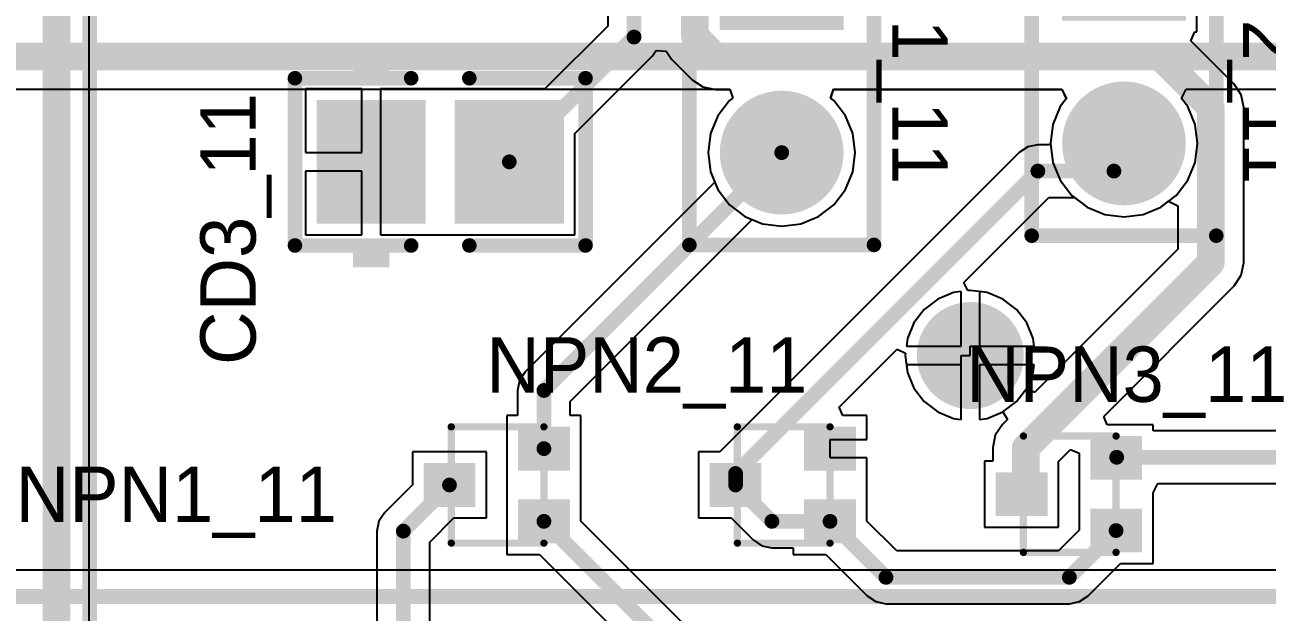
# Model space of a CAD drawing. Header units: millimetres. Extents: x 0.67 to 7.75, y 0.64 to 6.06.
# Drawn here: x 5.993 to 6.666, y 3.321 to 3.639 of the extents above; entities that cross this region are included whole.
import ezdxf

# ---------------------------------------------------------------- set-up
doc = ezdxf.new("R2010")
doc.units = ezdxf.units.MM
doc.header["$MEASUREMENT"] = 0
for name, color, linetype in [('BottomLayer', 5, 'Continuous'), ('BottomSolder', 6, 'Continuous'), ('MultiLayer', 9, 'Continuous'), ('PadHoleLayer', 156, 'Continuous'), ('TopLayer', 1, 'Continuous'), ('TopOverlay', 2, 'Continuous'), ('TopPaste', 8, 'Continuous'), ('TopSolder', 216, 'Continuous'), ('ViaHoleLayer', 16, 'Continuous')]:
    doc.layers.add(name, color=color, linetype=linetype)

# ---------------------------------------------------------------- blocks, each defined once
blk = doc.blocks.new('MMBT3904T_291')
at = {"layer": 'TopLayer'}
for points in [[(0.00787, -0.01004), (0.00787, 0.01004), (-0.00787, -0.01004), (-0.00787, 0.01004)], [(-0.01181, -0.06122), (-0.01181, -0.04114), (-0.02756, -0.06122), (-0.02756, -0.04114)], [(0.02756, -0.06122), (0.02756, -0.04114), (0.01181, -0.06122), (0.01181, -0.04114)]]:
    blk.add_solid(points, dxfattribs=at)
at = {"layer": 'TopOverlay', "const_width": 0.00394}
for points in [[(-0.0315, -0.00098), (0.0315, -0.00098)], [(-0.0315, -0.00098), (-0.0315, -0.05118)], [(0.0315, -0.00098), (0.0315, -0.05118)], [(-0.0315, -0.05118), (0.0315, -0.05118)]]:
    blk.add_lwpolyline(points, dxfattribs=at)
at = {"layer": 'TopOverlay', "const_width": 0.00197}
for points in [[(-0.03248, -0.00098, 1), (-0.03051, -0.00098, 1)], [(-0.03248, -0.00098, 1), (-0.03051, -0.00098, 1)], [(0.03051, -0.00098, 1), (0.03248, -0.00098, 1)], [(0.03051, -0.00098, 1), (0.03248, -0.00098, 1)], [(-0.03248, -0.05118, 1), (-0.03051, -0.05118, 1)], [(-0.03248, -0.05118, 1), (-0.03051, -0.05118, 1)], [(0.03051, -0.05118, 1), (0.03248, -0.05118, 1)], [(0.03051, -0.05118, 1), (0.03248, -0.05118, 1)]]:
    blk.add_lwpolyline(points, format="xyb", close=True, dxfattribs=at)
at = {"layer": 'TopPaste'}
for points in [[(0.00787, -0.01004), (0.00787, 0.01004), (-0.00787, -0.01004), (-0.00787, 0.01004)], [(-0.01181, -0.06122), (-0.01181, -0.04114), (-0.02756, -0.06122), (-0.02756, -0.04114)], [(0.02756, -0.06122), (0.02756, -0.04114), (0.01181, -0.06122), (0.01181, -0.04114)]]:
    blk.add_solid(points, dxfattribs=at)
at = {"layer": 'TopSolder'}
for points in [[(0.01187, -0.01404), (0.01187, 0.01404), (-0.01187, -0.01404), (-0.01187, 0.01404)], [(-0.00781, -0.06522), (-0.00781, -0.03714), (-0.03156, -0.06522), (-0.03156, -0.03714)], [(0.03156, -0.06522), (0.03156, -0.03714), (0.00781, -0.06522), (0.00781, -0.03714)]]:
    blk.add_solid(points, dxfattribs=at)
blk = doc.blocks.new('MMBT3904T_292')
at = {"layer": 'TopLayer'}
for points in [[(0.00787, -0.01004), (0.00787, 0.01004), (-0.00787, -0.01004), (-0.00787, 0.01004)], [(-0.01181, -0.06122), (-0.01181, -0.04114), (-0.02756, -0.06122), (-0.02756, -0.04114)], [(0.02756, -0.06122), (0.02756, -0.04114), (0.01181, -0.06122), (0.01181, -0.04114)]]:
    blk.add_solid(points, dxfattribs=at)
at = {"layer": 'TopOverlay', "const_width": 0.00394}
for points in [[(-0.0315, -0.00098), (0.0315, -0.00098)], [(-0.0315, -0.00098), (-0.0315, -0.05118)], [(0.0315, -0.00098), (0.0315, -0.05118)], [(-0.0315, -0.05118), (0.0315, -0.05118)]]:
    blk.add_lwpolyline(points, dxfattribs=at)
at = {"layer": 'TopOverlay', "const_width": 0.00197}
for points in [[(-0.03248, -0.00098, 1), (-0.03051, -0.00098, 1)], [(-0.03248, -0.00098, 1), (-0.03051, -0.00098, 1)], [(0.03051, -0.00098, 1), (0.03248, -0.00098, 1)], [(0.03051, -0.00098, 1), (0.03248, -0.00098, 1)], [(-0.03248, -0.05118, 1), (-0.03051, -0.05118, 1)], [(-0.03248, -0.05118, 1), (-0.03051, -0.05118, 1)], [(0.03051, -0.05118, 1), (0.03248, -0.05118, 1)], [(0.03051, -0.05118, 1), (0.03248, -0.05118, 1)]]:
    blk.add_lwpolyline(points, format="xyb", close=True, dxfattribs=at)
at = {"layer": 'TopPaste'}
for points in [[(0.00787, -0.01004), (0.00787, 0.01004), (-0.00787, -0.01004), (-0.00787, 0.01004)], [(-0.01181, -0.06122), (-0.01181, -0.04114), (-0.02756, -0.06122), (-0.02756, -0.04114)], [(0.02756, -0.06122), (0.02756, -0.04114), (0.01181, -0.06122), (0.01181, -0.04114)]]:
    blk.add_solid(points, dxfattribs=at)
at = {"layer": 'TopSolder'}
for points in [[(0.01187, -0.01404), (0.01187, 0.01404), (-0.01187, -0.01404), (-0.01187, 0.01404)], [(-0.00781, -0.06522), (-0.00781, -0.03714), (-0.03156, -0.06522), (-0.03156, -0.03714)], [(0.03156, -0.06522), (0.03156, -0.03714), (0.00781, -0.06522), (0.00781, -0.03714)]]:
    blk.add_solid(points, dxfattribs=at)
blk = doc.blocks.new('MMBT3904T_293')
at = {"layer": 'TopLayer'}
for points in [[(0.00787, -0.01004), (0.00787, 0.01004), (-0.00787, -0.01004), (-0.00787, 0.01004)], [(-0.01181, -0.06122), (-0.01181, -0.04114), (-0.02756, -0.06122), (-0.02756, -0.04114)], [(0.02756, -0.06122), (0.02756, -0.04114), (0.01181, -0.06122), (0.01181, -0.04114)]]:
    blk.add_solid(points, dxfattribs=at)
at = {"layer": 'TopOverlay', "const_width": 0.00394}
for points in [[(-0.0315, -0.00098), (0.0315, -0.00098)], [(-0.0315, -0.00098), (-0.0315, -0.05118)], [(0.0315, -0.00098), (0.0315, -0.05118)], [(-0.0315, -0.05118), (0.0315, -0.05118)]]:
    blk.add_lwpolyline(points, dxfattribs=at)
at = {"layer": 'TopOverlay', "const_width": 0.00197}
for points in [[(-0.03248, -0.00098, 1), (-0.03051, -0.00098, 1)], [(-0.03248, -0.00098, 1), (-0.03051, -0.00098, 1)], [(0.03051, -0.00098, 1), (0.03248, -0.00098, 1)], [(0.03051, -0.00098, 1), (0.03248, -0.00098, 1)], [(-0.03248, -0.05118, 1), (-0.03051, -0.05118, 1)], [(-0.03248, -0.05118, 1), (-0.03051, -0.05118, 1)], [(0.03051, -0.05118, 1), (0.03248, -0.05118, 1)], [(0.03051, -0.05118, 1), (0.03248, -0.05118, 1)]]:
    blk.add_lwpolyline(points, format="xyb", close=True, dxfattribs=at)
at = {"layer": 'TopPaste'}
for points in [[(0.00787, -0.01004), (0.00787, 0.01004), (-0.00787, -0.01004), (-0.00787, 0.01004)], [(-0.01181, -0.06122), (-0.01181, -0.04114), (-0.02756, -0.06122), (-0.02756, -0.04114)], [(0.02756, -0.06122), (0.02756, -0.04114), (0.01181, -0.06122), (0.01181, -0.04114)]]:
    blk.add_solid(points, dxfattribs=at)
at = {"layer": 'TopSolder'}
for points in [[(0.01187, -0.01404), (0.01187, 0.01404), (-0.01187, -0.01404), (-0.01187, 0.01404)], [(-0.00781, -0.06522), (-0.00781, -0.03714), (-0.03156, -0.06522), (-0.03156, -0.03714)], [(0.03156, -0.06522), (0.03156, -0.03714), (0.00781, -0.06522), (0.00781, -0.03714)]]:
    blk.add_solid(points, dxfattribs=at)
blk = doc.blocks.new('HDR1X2_294')
at = {"layer": 'BottomLayer', "const_width": 0.02953}
blk.add_lwpolyline([(0.08524, 0, 1), (0.11476, 0, 1)], format="xyb", close=True, dxfattribs=at)
at = {"layer": 'BottomLayer'}
blk.add_solid([(-0.02953, -0.02953), (0.02953, -0.02953), (-0.02953, 0.02953), (0.02953, 0.02953)], dxfattribs=at)
at = {"layer": 'BottomSolder', "const_width": 0.03353}
blk.add_lwpolyline([(0.08324, 0, 1), (0.11676, 0, 1)], format="xyb", close=True, dxfattribs=at)
at = {"layer": 'BottomSolder'}
blk.add_solid([(-0.03353, -0.03353), (0.03353, -0.03353), (-0.03353, 0.03353), (0.03353, 0.03353)], dxfattribs=at)
at = {"layer": 'MultiLayer', "const_width": 0.02953}
blk.add_lwpolyline([(0.08524, 0, 1), (0.11476, 0, 1)], format="xyb", close=True, dxfattribs=at)
at = {"layer": 'MultiLayer'}
blk.add_solid([(-0.02953, -0.02953), (0.02953, -0.02953), (-0.02953, 0.02953), (0.02953, 0.02953)], dxfattribs=at)
at = {"layer": 'PadHoleLayer', "const_width": 0.01772}
for points in [[(-0.00886, 0, 1), (0.00886, 0, 1)], [(0.09114, 0, 1), (0.10886, 0, 1)]]:
    blk.add_lwpolyline(points, format="xyb", close=True, dxfattribs=at)
at = {"layer": 'TopLayer', "const_width": 0.02953}
blk.add_lwpolyline([(0.08524, 0, 1), (0.11476, 0, 1)], format="xyb", close=True, dxfattribs=at)
at = {"layer": 'TopLayer'}
blk.add_solid([(-0.02953, -0.02953), (0.02953, -0.02953), (-0.02953, 0.02953), (0.02953, 0.02953)], dxfattribs=at)
at = {"layer": 'TopOverlay', "const_width": 0.00787}
for points in [[(-0.05, -0.05), (-0.05, 0.05)], [(0.15, 0.05), (-0.05, 0.05)], [(0.15, -0.05), (0.15, 0.05)], [(0.15, -0.05), (-0.05, -0.05)]]:
    blk.add_lwpolyline(points, dxfattribs=at)
at = {"layer": 'TopOverlay', "const_width": 0.00394}
for points in [[(-0.05197, 0.05, 1), (-0.04803, 0.05, 1)], [(-0.05197, 0.05, 1), (-0.04803, 0.05, 1)], [(0.14803, 0.05, 1), (0.15197, 0.05, 1)], [(0.14803, 0.05, 1), (0.15197, 0.05, 1)], [(-0.05197, -0.05, 1), (-0.04803, -0.05, 1)], [(-0.05197, -0.05, 1), (-0.04803, -0.05, 1)], [(0.14803, -0.05, 1), (0.15197, -0.05, 1)], [(0.14803, -0.05, 1), (0.15197, -0.05, 1)]]:
    blk.add_lwpolyline(points, format="xyb", close=True, dxfattribs=at)
at = {"layer": 'TopSolder', "const_width": 0.03353}
blk.add_lwpolyline([(0.08324, 0, 1), (0.11676, 0, 1)], format="xyb", close=True, dxfattribs=at)
at = {"layer": 'TopSolder'}
blk.add_solid([(-0.03353, -0.03353), (0.03353, -0.03353), (-0.03353, 0.03353), (0.03353, 0.03353)], dxfattribs=at)
blk = doc.blocks.new('HDR1X2_295')
at = {"layer": 'BottomLayer', "const_width": 0.02953}
blk.add_lwpolyline([(0.08524, 0, 1), (0.11476, 0, 1)], format="xyb", close=True, dxfattribs=at)
at = {"layer": 'BottomLayer'}
blk.add_solid([(-0.02953, -0.02953), (0.02953, -0.02953), (-0.02953, 0.02953), (0.02953, 0.02953)], dxfattribs=at)
at = {"layer": 'BottomSolder', "const_width": 0.03353}
blk.add_lwpolyline([(0.08324, 0, 1), (0.11676, 0, 1)], format="xyb", close=True, dxfattribs=at)
at = {"layer": 'BottomSolder'}
blk.add_solid([(-0.03353, -0.03353), (0.03353, -0.03353), (-0.03353, 0.03353), (0.03353, 0.03353)], dxfattribs=at)
at = {"layer": 'MultiLayer', "const_width": 0.02953}
blk.add_lwpolyline([(0.08524, 0, 1), (0.11476, 0, 1)], format="xyb", close=True, dxfattribs=at)
at = {"layer": 'MultiLayer'}
blk.add_solid([(-0.02953, -0.02953), (0.02953, -0.02953), (-0.02953, 0.02953), (0.02953, 0.02953)], dxfattribs=at)
at = {"layer": 'PadHoleLayer', "const_width": 0.01772}
for points in [[(-0.00886, 0, 1), (0.00886, 0, 1)], [(0.09114, 0, 1), (0.10886, 0, 1)]]:
    blk.add_lwpolyline(points, format="xyb", close=True, dxfattribs=at)
at = {"layer": 'TopLayer', "const_width": 0.02953}
blk.add_lwpolyline([(0.08524, 0, 1), (0.11476, 0, 1)], format="xyb", close=True, dxfattribs=at)
at = {"layer": 'TopLayer'}
blk.add_solid([(-0.02953, -0.02953), (0.02953, -0.02953), (-0.02953, 0.02953), (0.02953, 0.02953)], dxfattribs=at)
at = {"layer": 'TopOverlay', "const_width": 0.00787}
for points in [[(-0.05, -0.05), (-0.05, 0.05)], [(0.15, 0.05), (-0.05, 0.05)], [(0.15, -0.05), (0.15, 0.05)], [(0.15, -0.05), (-0.05, -0.05)]]:
    blk.add_lwpolyline(points, dxfattribs=at)
at = {"layer": 'TopOverlay', "const_width": 0.00394}
for points in [[(-0.05197, 0.05, 1), (-0.04803, 0.05, 1)], [(-0.05197, 0.05, 1), (-0.04803, 0.05, 1)], [(0.14803, 0.05, 1), (0.15197, 0.05, 1)], [(0.14803, 0.05, 1), (0.15197, 0.05, 1)], [(-0.05197, -0.05, 1), (-0.04803, -0.05, 1)], [(-0.05197, -0.05, 1), (-0.04803, -0.05, 1)], [(0.14803, -0.05, 1), (0.15197, -0.05, 1)], [(0.14803, -0.05, 1), (0.15197, -0.05, 1)]]:
    blk.add_lwpolyline(points, format="xyb", close=True, dxfattribs=at)
at = {"layer": 'TopSolder', "const_width": 0.03353}
blk.add_lwpolyline([(0.08324, 0, 1), (0.11676, 0, 1)], format="xyb", close=True, dxfattribs=at)
at = {"layer": 'TopSolder'}
blk.add_solid([(-0.03353, -0.03353), (0.03353, -0.03353), (-0.03353, 0.03353), (0.03353, 0.03353)], dxfattribs=at)
blk = doc.blocks.new('CC2012_0805_300')
at = {"layer": 'TopLayer'}
for points in [[(-0.06299, -0.02953), (-0.01181, -0.02953), (-0.06299, 0.02953), (-0.01181, 0.02953)], [(0.01181, -0.02953), (0.06299, -0.02953), (0.01181, 0.02953), (0.06299, 0.02953)]]:
    blk.add_solid(points, dxfattribs=at)
at = {"layer": 'TopOverlay', "const_width": 0.00787}
for points in [[(-0.07874, -0.04528), (-0.07874, 0.04528)], [(-0.07874, 0.04528), (-0.01575, 0.04528)], [(0.01575, 0.04528), (0.07874, 0.04528)], [(0.07874, -0.04528), (0.07874, 0.04528)], [(-0.07874, -0.04528), (-0.01575, -0.04528)], [(0.01575, -0.04528), (0.07874, -0.04528)]]:
    blk.add_lwpolyline(points, dxfattribs=at)
at = {"layer": 'TopOverlay', "const_width": 0.00394}
for points in [[(-0.08071, 0.04528, 1), (-0.07677, 0.04528, 1)], [(-0.08071, 0.04528, 1), (-0.07677, 0.04528, 1)], [(-0.01772, 0.04528, 1), (-0.01378, 0.04528, 1)], [(0.01378, 0.04528, 1), (0.01772, 0.04528, 1)], [(0.07677, 0.04528, 1), (0.08071, 0.04528, 1)], [(0.07677, 0.04528, 1), (0.08071, 0.04528, 1)], [(-0.08071, -0.04528, 1), (-0.07677, -0.04528, 1)], [(-0.08071, -0.04528, 1), (-0.07677, -0.04528, 1)], [(-0.01772, -0.04528, 1), (-0.01378, -0.04528, 1)], [(0.01378, -0.04528, 1), (0.01772, -0.04528, 1)], [(0.07677, -0.04528, 1), (0.08071, -0.04528, 1)], [(0.07677, -0.04528, 1), (0.08071, -0.04528, 1)]]:
    blk.add_lwpolyline(points, format="xyb", close=True, dxfattribs=at)
at = {"layer": 'TopOverlay'}
for points in [[(-0.04724, 0.04882), (-0.02756, 0.04882), (-0.04724, 0.05669), (-0.02756, 0.05669)], [(-0.04724, -0.05709), (-0.02756, -0.05709), (-0.04724, -0.04921), (-0.02756, -0.04921)]]:
    blk.add_solid(points, dxfattribs=at)
at = {"layer": 'TopPaste'}
for points in [[(-0.06299, -0.02953), (-0.01181, -0.02953), (-0.06299, 0.02953), (-0.01181, 0.02953)], [(0.01181, -0.02953), (0.06299, -0.02953), (0.01181, 0.02953), (0.06299, 0.02953)]]:
    blk.add_solid(points, dxfattribs=at)
at = {"layer": 'TopSolder'}
for points in [[(-0.06699, -0.03353), (-0.00781, -0.03353), (-0.06699, 0.03353), (-0.00781, 0.03353)], [(0.00781, -0.03353), (0.06699, -0.03353), (0.00781, 0.03353), (0.06699, 0.03353)]]:
    blk.add_solid(points, dxfattribs=at)

msp = doc.modelspace()

# ---------------------------------------------------------------- linework, layer by layer
at = {"layer": 'BottomLayer'}
for p, q in [((5.83143, 3.60416), (6.37475, 3.60416)), ((6.37475, 3.60416), (6.37636, 3.59942)), ((6.42923, 3.59942), (6.43084, 3.60416)), ((6.43084, 3.60416), (6.55459, 3.60416)), ((6.55459, 3.60416), (6.55705, 3.59916)), ((6.61945, 3.59916), (6.62192, 3.60416)), ((6.62192, 3.60416), (6.75161, 3.60416)), ((6.3746, 3.59808), (6.36827, 3.58982)), ((6.37636, 3.59942), (6.3746, 3.59808)), ((6.43099, 3.59808), (6.42923, 3.59942)), ((6.43732, 3.58982), (6.43099, 3.59808)), ((6.55372, 3.59482), (6.54974, 3.5852)), ((6.55705, 3.59916), (6.55372, 3.59482)), ((6.62278, 3.59482), (6.61945, 3.59916)), ((6.62676, 3.5852), (6.62278, 3.59482)), ((6.36827, 3.58982), (6.36429, 3.5802)), ((6.44131, 3.5802), (6.43732, 3.58982)), ((6.54974, 3.5852), (6.54838, 3.57489)), ((6.62812, 3.57489), (6.62676, 3.5852)), ((6.36429, 3.5802), (6.36293, 3.56989)), ((6.44266, 3.56989), (6.44131, 3.5802)), ((6.54838, 3.57489), (6.54974, 3.56457)), ((6.62676, 3.56457), (6.62812, 3.57489)), ((6.36293, 3.56989), (6.36429, 3.55957)), ((6.44131, 3.55957), (6.44266, 3.56989)), ((6.54974, 3.56457), (6.55372, 3.55495)), ((6.62278, 3.55495), (6.62676, 3.56457)), ((6.36429, 3.55957), (6.36827, 3.54995)), ((6.43732, 3.54995), (6.44131, 3.55957)), ((6.55372, 3.55495), (6.56006, 3.54669)), ((6.61644, 3.54669), (6.62278, 3.55495)), ((6.36827, 3.54995), (6.3746, 3.54169)), ((6.43099, 3.54169), (6.43732, 3.54995)), ((6.3746, 3.54169), (6.38286, 3.53536)), ((6.42273, 3.53536), (6.43099, 3.54169)), ((6.56006, 3.54669), (6.56832, 3.54036)), ((6.60819, 3.54036), (6.61644, 3.54669)), ((6.38286, 3.53536), (6.39248, 3.53138)), ((6.41311, 3.53138), (6.42273, 3.53536)), ((6.56832, 3.54036), (6.57793, 3.53638)), ((6.57793, 3.53638), (6.58825, 3.53502)), ((6.58825, 3.53502), (6.59857, 3.53638)), ((6.59857, 3.53638), (6.60819, 3.54036)), ((6.39248, 3.53138), (6.4028, 3.53002)), ((6.4028, 3.53002), (6.41311, 3.53138)), ((6.49586, 3.4941), (6.48735, 3.49057)), ((6.5, 3.49464), (6.49586, 3.4941)), ((6.5, 3.465), (6.5, 3.49464)), ((6.51414, 3.4941), (6.51, 3.49464)), ((6.51, 3.49464), (6.51, 3.465)), ((6.52265, 3.49057), (6.51414, 3.4941)), ((6.48735, 3.49057), (6.48004, 3.48496)), ((6.52996, 3.48496), (6.52265, 3.49057)), ((6.48004, 3.48496), (6.47443, 3.47765)), ((6.53557, 3.47765), (6.52996, 3.48496)), ((6.47443, 3.47765), (6.4709, 3.46914)), ((6.5391, 3.46914), (6.53557, 3.47765)), ((6.4709, 3.46914), (6.47036, 3.465)), ((6.53964, 3.465), (6.5391, 3.46914)), ((6.47036, 3.465), (6.5, 3.465)), ((6.51, 3.465), (6.53964, 3.465)), ((6.5, 3.455), (6.47036, 3.455)), ((6.47036, 3.455), (6.4709, 3.45086)), ((6.5, 3.42536), (6.5, 3.455)), ((6.53964, 3.455), (6.51, 3.455)), ((6.51, 3.455), (6.51, 3.42536)), ((6.5391, 3.45086), (6.53964, 3.455)), ((6.4709, 3.45086), (6.47443, 3.44235)), ((6.53557, 3.44235), (6.5391, 3.45086)), ((6.47443, 3.44235), (6.48004, 3.43504)), ((6.52996, 3.43504), (6.53557, 3.44235)), ((6.48004, 3.43504), (6.48735, 3.42943)), ((6.52265, 3.42943), (6.52996, 3.43504)), ((6.48735, 3.42943), (6.49586, 3.4259)), ((6.51414, 3.4259), (6.52265, 3.42943)), ((6.49586, 3.4259), (6.5, 3.42536)), ((6.51, 3.42536), (6.51414, 3.4259)), ((6.82032, 3.34375), (2.66432, 3.34375))]:
    msp.add_line(p, q, dxfattribs=at)
for points, const_width in [([(5.801, 3.622), (6.788, 3.622)], 0.015), ([(2.66432, 3.32947), (6.82624, 3.32947)], 0.008)]:
    msp.add_lwpolyline(points, dxfattribs=dict(at, const_width=const_width))
at = {"layer": 'BottomLayer', "const_width": 0.025}
msp.add_lwpolyline([(6.4925, 3.46, 1), (6.5175, 3.46, 1)], format="xyb", close=True, dxfattribs=at)
at = {"layer": 'BottomSolder', "const_width": 0.029}
msp.add_lwpolyline([(6.4905, 3.46, 1), (6.5195, 3.46, 1)], format="xyb", close=True, dxfattribs=at)
at = {"layer": 'MultiLayer', "const_width": 0.025}
msp.add_lwpolyline([(6.4925, 3.46, 1), (6.5175, 3.46, 1)], format="xyb", close=True, dxfattribs=at)
at = {"layer": 'TopLayer'}
for p, q in [((6.02764, 2.5427), (6.02764, 4.0424)), ((6.30852, 3.74411), (6.30852, 3.6384)), ((6.62778, 3.63536), (6.62778, 3.71441)), ((6.30852, 3.6384), (6.27454, 3.60441)), ((6.62452, 3.63036), (6.62659, 3.63536)), ((6.62659, 3.63536), (6.62778, 3.63536)), ((6.6479, 3.60698), (6.62452, 3.63036)), ((6.29079, 3.58029), (6.33289, 3.62239)), ((6.33289, 3.62239), (6.33461, 3.62496)), ((6.33289, 3.62239), (6.33289, 3.62239)), ((6.33461, 3.62496), (6.33538, 3.62518)), ((6.33538, 3.62518), (6.34026, 3.62483)), ((6.34026, 3.62483), (6.34315, 3.62049)), ((6.34315, 3.62049), (6.35435, 3.6093)), ((6.35435, 3.6093), (6.35435, 3.6093)), ((6.35435, 3.6093), (6.36014, 3.60543)), ((6.17539, 3.60441), (6.1448, 3.60441)), ((6.1448, 3.60441), (6.1448, 3.56989)), ((6.17539, 3.56989), (6.17539, 3.60441)), ((6.21461, 3.60441), (6.18539, 3.60441)), ((6.18539, 3.60441), (6.18539, 3.56489)), ((6.21598, 3.60441), (6.21461, 3.60441)), ((6.21961, 3.60441), (6.21598, 3.60441)), ((6.22098, 3.60441), (6.21961, 3.60441)), ((6.27454, 3.60441), (6.22098, 3.60441)), ((6.36014, 3.60543), (6.36696, 3.60407)), ((6.36696, 3.60407), (6.36696, 3.60407)), ((6.36696, 3.60407), (6.37464, 3.60407)), ((6.37464, 3.60407), (6.37624, 3.59934)), ((6.42935, 3.59934), (6.43095, 3.60407)), ((6.43095, 3.60407), (6.55452, 3.60407)), ((6.55452, 3.60407), (6.55699, 3.59907)), ((6.65176, 3.60119), (6.6479, 3.60698)), ((6.6479, 3.60698), (6.6479, 3.60698)), ((6.65312, 3.59437), (6.65176, 3.60119)), ((6.3746, 3.59808), (6.36827, 3.58982)), ((6.37624, 3.59934), (6.3746, 3.59808)), ((6.43099, 3.59808), (6.42935, 3.59934)), ((6.43732, 3.58982), (6.43099, 3.59808)), ((6.55372, 3.59482), (6.54974, 3.5852)), ((6.55699, 3.59907), (6.55372, 3.59482)), ((6.65312, 3.51028), (6.65312, 3.59437)), ((6.36827, 3.58982), (6.36429, 3.5802)), ((6.44131, 3.5802), (6.43732, 3.58982)), ((6.54974, 3.5852), (6.54838, 3.57489)), ((6.29079, 3.52536), (6.29079, 3.58029)), ((6.36429, 3.5802), (6.36293, 3.56989)), ((6.44266, 3.56989), (6.44131, 3.5802)), ((6.54158, 3.57416), (6.53612, 3.57307)), ((6.54775, 3.57416), (6.54158, 3.57416)), ((6.54158, 3.57416), (6.54158, 3.57416)), ((6.54838, 3.57489), (6.54775, 3.57416)), ((6.1448, 3.56989), (6.17539, 3.56989)), ((6.36293, 3.56989), (6.36429, 3.55957)), ((6.53149, 3.56998), (6.36927, 3.40776)), ((6.44131, 3.55957), (6.44266, 3.56989)), ((6.53612, 3.57307), (6.53149, 3.56998)), ((6.53149, 3.56998), (6.53149, 3.56998)), ((6.18539, 3.56489), (6.18539, 3.52536)), ((6.17539, 3.55989), (6.1448, 3.55989)), ((6.1448, 3.55989), (6.1448, 3.52536)), ((6.17539, 3.52536), (6.17539, 3.55989)), ((6.36429, 3.55957), (6.36663, 3.55391)), ((6.43732, 3.54995), (6.44131, 3.55957)), ((6.36663, 3.55391), (6.26388, 3.45116)), ((6.43099, 3.54169), (6.43732, 3.54995)), ((6.42273, 3.53536), (6.43099, 3.54169)), ((6.5015, 3.49962), (6.54749, 3.54561)), ((6.54749, 3.54561), (6.56147, 3.54561)), ((6.56147, 3.54561), (6.56832, 3.54036)), ((6.60819, 3.54036), (6.61244, 3.54362)), ((6.61244, 3.54362), (6.61744, 3.54115)), ((6.61744, 3.54115), (6.61744, 3.51767)), ((6.41311, 3.53138), (6.42273, 3.53536)), ((6.56832, 3.54036), (6.57793, 3.53638)), ((6.57793, 3.53638), (6.58825, 3.53502)), ((6.58825, 3.53502), (6.59857, 3.53638)), ((6.59857, 3.53638), (6.60819, 3.54036)), ((6.28825, 3.43515), (6.38682, 3.53372)), ((6.38682, 3.53372), (6.39248, 3.53138)), ((6.39248, 3.53138), (6.4028, 3.53002)), ((6.4028, 3.53002), (6.41311, 3.53138)), ((6.1448, 3.52536), (6.17539, 3.52536)), ((6.18539, 3.52536), (6.21461, 3.52536)), ((6.21461, 3.52536), (6.21598, 3.52536)), ((6.21598, 3.52536), (6.21961, 3.52536)), ((6.21961, 3.52536), (6.22098, 3.52536)), ((6.22098, 3.52536), (6.29079, 3.52536)), ((6.61744, 3.51767), (6.53971, 3.43994)), ((6.65176, 3.50345), (6.65312, 3.51028)), ((6.6479, 3.49766), (6.65176, 3.50345)), ((6.50371, 3.49513), (6.5015, 3.49962)), ((6.505, 3.4953), (6.50371, 3.49513)), ((6.51414, 3.4941), (6.505, 3.4953)), ((6.52265, 3.49057), (6.51414, 3.4941)), ((6.5773, 3.42706), (6.6479, 3.49766)), ((6.6479, 3.49766), (6.6479, 3.49766)), ((6.52996, 3.48496), (6.52265, 3.49057)), ((6.53557, 3.47765), (6.52996, 3.48496)), ((6.5391, 3.46914), (6.53557, 3.47765)), ((6.53964, 3.465), (6.5391, 3.46914)), ((6.43394, 3.43206), (6.46538, 3.4635)), ((6.46538, 3.4635), (6.46987, 3.46129)), ((6.46987, 3.46129), (6.4697, 3.46)), ((6.4697, 3.46), (6.4709, 3.45086)), ((6.5, 3.42536), (6.5, 3.46)), ((6.5, 3.46), (6.505, 3.46)), ((6.505, 3.46), (6.505, 3.465)), ((6.505, 3.465), (6.53964, 3.465)), ((6.53964, 3.455), (6.51, 3.455)), ((6.51, 3.455), (6.51, 3.42536)), ((6.5391, 3.45086), (6.53964, 3.455)), ((6.26079, 3.44653), (6.2597, 3.44107)), ((6.26388, 3.45116), (6.26079, 3.44653)), ((6.4709, 3.45086), (6.47443, 3.44235)), ((6.53557, 3.44235), (6.5391, 3.45086)), ((6.2597, 3.44107), (6.2597, 3.44107)), ((6.2597, 3.44107), (6.2597, 3.42745)), ((6.47443, 3.44235), (6.48004, 3.43504)), ((6.53971, 3.43994), (6.53557, 3.44235)), ((6.28825, 3.42745), (6.28825, 3.43515)), ((6.48004, 3.43504), (6.48735, 3.42943)), ((6.2597, 3.42745), (6.25394, 3.42745)), ((6.25394, 3.42745), (6.25394, 3.39308)), ((6.29402, 3.42745), (6.28825, 3.42745)), ((6.29402, 3.39308), (6.29402, 3.42745)), ((6.43586, 3.42745), (6.43394, 3.43206)), ((6.44902, 3.42745), (6.43586, 3.42745)), ((6.44902, 3.41457), (6.44902, 3.42745)), ((6.48735, 3.42943), (6.49586, 3.4259)), ((6.51414, 3.4259), (6.52265, 3.42943)), ((6.52265, 3.42943), (6.52506, 3.42529)), ((6.57921, 3.42245), (6.5773, 3.42706)), ((6.49586, 3.4259), (6.5, 3.42536)), ((6.51, 3.42536), (6.51414, 3.4259)), ((6.52238, 3.42262), (6.51852, 3.41683)), ((6.52506, 3.42529), (6.52238, 3.42262)), ((6.60402, 3.42245), (6.57921, 3.42245)), ((6.60402, 3.41916), (6.60402, 3.42245)), ((6.42898, 3.40457), (6.42898, 3.41457)), ((6.42898, 3.41457), (6.44902, 3.41457)), ((6.51852, 3.41683), (6.51716, 3.41)), ((6.68592, 3.41916), (6.60402, 3.41916)), ((6.24283, 3.40776), (6.20276, 3.40776)), ((6.20276, 3.40776), (6.20276, 3.39003)), ((6.24283, 3.37201), (6.24283, 3.40776)), ((6.36927, 3.40776), (6.35776, 3.40776)), ((6.35776, 3.40776), (6.35776, 3.37201)), ((6.51716, 3.41), (6.51716, 3.40276)), ((6.55284, 3.40261), (6.55932, 3.40908)), ((6.55932, 3.40908), (6.56394, 3.40717)), ((6.56394, 3.40717), (6.56394, 3.3867)), ((6.44902, 3.40457), (6.42898, 3.40457)), ((6.44902, 3.3917), (6.44902, 3.40457)), ((6.51716, 3.40276), (6.51276, 3.40276)), ((6.51276, 3.40276), (6.51276, 3.36701)), ((6.55284, 3.38709), (6.55284, 3.40261)), ((6.25394, 3.39308), (6.25394, 3.3917)), ((6.29402, 3.3917), (6.29402, 3.39308)), ((6.20276, 3.39003), (6.1877, 3.37498)), ((6.25394, 3.3917), (6.25394, 3.38808)), ((6.25394, 3.38808), (6.25394, 3.3867)), ((6.25394, 3.3867), (6.25394, 3.35233)), ((6.29402, 3.38808), (6.29402, 3.3917)), ((6.29402, 3.3867), (6.29402, 3.38808)), ((6.29402, 3.37035), (6.29402, 3.3867)), ((6.44902, 3.38807), (6.44902, 3.3917)), ((6.44902, 3.3917), (6.44902, 3.3917)), ((6.44902, 3.37035), (6.44902, 3.38807)), ((6.44902, 3.38807), (6.44902, 3.38807)), ((6.55283, 3.38705), (6.55284, 3.38709)), ((6.55283, 3.36701), (6.55283, 3.38705)), ((6.56394, 3.3867), (6.56394, 3.3867)), ((6.56394, 3.3867), (6.56394, 3.38307)), ((6.60402, 3.38561), (6.60664, 3.39061)), ((6.60664, 3.39061), (6.68592, 3.39061)), ((6.56394, 3.38307), (6.56394, 3.38307)), ((6.56394, 3.38307), (6.56394, 3.36535)), ((6.60402, 3.38307), (6.60402, 3.38561)), ((6.60402, 3.34733), (6.60402, 3.38307)), ((6.60402, 3.38307), (6.60402, 3.38307)), ((6.1877, 3.37498), (6.18461, 3.37035)), ((6.18461, 3.37035), (6.18352, 3.36489)), ((6.21207, 3.35897), (6.22511, 3.37201)), ((6.22511, 3.37201), (6.24283, 3.37201)), ((6.37863, 3.28573), (6.29402, 3.37035)), ((6.35776, 3.37201), (6.37548, 3.37201)), ((6.37548, 3.37201), (6.38739, 3.36011)), ((6.4652, 3.35416), (6.44902, 3.37035)), ((6.51276, 3.36701), (6.55283, 3.36701)), ((6.18352, 3.36489), (6.18352, 3.36489)), ((6.18352, 3.36489), (6.18352, 3.29788)), ((6.21207, 3.29788), (6.21207, 3.35897)), ((6.38739, 3.36011), (6.39202, 3.35701)), ((6.56394, 3.36535), (6.55275, 3.35416)), ((6.25394, 3.35233), (6.27166, 3.35233)), ((6.27166, 3.35233), (6.3695, 3.25449)), ((6.39202, 3.35701), (6.39748, 3.35593)), ((6.39748, 3.35593), (6.39748, 3.35593)), ((6.39748, 3.35593), (6.40894, 3.35593)), ((6.40894, 3.35593), (6.40894, 3.35233)), ((6.40894, 3.35233), (6.42666, 3.35233)), ((6.42666, 3.35233), (6.4492, 3.32979)), ((6.55275, 3.35416), (6.4652, 3.35416)), ((6.56876, 3.32979), (6.58629, 3.34733)), ((6.58629, 3.34733), (6.60402, 3.34733)), ((6.4492, 3.32979), (6.4492, 3.32979)), ((6.4492, 3.32979), (6.45383, 3.3267)), ((6.45383, 3.3267), (6.45929, 3.32561)), ((6.45929, 3.32561), (6.45929, 3.32561)), ((6.45929, 3.32561), (6.55866, 3.32561)), ((6.55866, 3.32561), (6.56412, 3.3267)), ((6.55866, 3.32561), (6.55866, 3.32561)), ((6.56412, 3.3267), (6.56876, 3.32979))]:
    msp.add_line(p, q, dxfattribs=at)
for points, const_width in [([(6.0098, 2.54187), (6.0098, 4.0498)], 0.015), ([(6.3228, 3.63248), (6.3228, 3.74411)], 0.008), ([(6.35577, 3.63311), (6.35577, 3.70666)], 0.015), ([(6.2552, 3.56489), (6.3228, 3.63248)], 0.008), ([(6.35577, 3.63311), (6.36696, 3.62191)], 0.015), ([(6.36696, 3.62191), (6.60773, 3.62191)], 0.015), ([(6.60773, 3.62191), (6.63528, 3.59437)], 0.015), ([(6.63528, 3.51028), (6.63528, 3.59437)], 0.015), ([(6.27398, 3.44107), (6.4028, 3.56989)], 0.008), ([(6.3778, 3.3961), (6.54158, 3.55989)], 0.008), ([(6.54158, 3.55989), (6.5828, 3.55989)], 0.008), ([(6.535, 3.41), (6.63528, 3.51028)], 0.015), ([(6.27398, 3.40957), (6.27398, 3.44107)], 0.008), ([(6.535, 3.38709), (6.535, 3.41)], 0.015), ([(6.58429, 3.40489), (6.7228, 3.40489)], 0.008), ([(6.3778, 3.38989), (6.3778, 3.3961)], 0.008), ([(6.1978, 3.36489), (6.2228, 3.38989)], 0.008), ([(6.3778, 3.38989), (6.39748, 3.3702)], 0.008), ([(6.27398, 3.3702), (6.38189, 3.26229)], 0.008), ([(6.39748, 3.3702), (6.42898, 3.3702)], 0.008), ([(6.42898, 3.3702), (6.45929, 3.33989)], 0.008), ([(6.1978, 3.26229), (6.1978, 3.36489)], 0.008), ([(6.55866, 3.33989), (6.58398, 3.3652)], 0.008), ([(6.45929, 3.33989), (6.55866, 3.33989)], 0.008)]:
    msp.add_lwpolyline(points, dxfattribs=dict(at, const_width=const_width))
for points, const_width in [([(6.3208, 3.63248, 1), (6.3248, 3.63248, 1)], 0.004), ([(6.3208, 3.63248, 1), (6.3248, 3.63248, 1)], 0.004), ([(6.35202, 3.63311, 1), (6.35952, 3.63311, 1)], 0.0075), ([(6.35202, 3.63311, 1), (6.35952, 3.63311, 1)], 0.0075), ([(6.36321, 3.62191, 1), (6.37071, 3.62191, 1)], 0.0075), ([(6.36321, 3.62191, 1), (6.37071, 3.62191, 1)], 0.0075), ([(6.60398, 3.62191, 1), (6.61148, 3.62191, 1)], 0.0075), ([(6.60398, 3.62191, 1), (6.61148, 3.62191, 1)], 0.0075), ([(6.63153, 3.59437, 1), (6.63903, 3.59437, 1)], 0.0075), ([(6.63153, 3.59437, 1), (6.63903, 3.59437, 1)], 0.0075), ([(6.2532, 3.56489, 1), (6.2572, 3.56489, 1)], 0.004), ([(6.4008, 3.56989, 1), (6.4048, 3.56989, 1)], 0.004), ([(6.53958, 3.55989, 1), (6.54358, 3.55989, 1)], 0.004), ([(6.53958, 3.55989, 1), (6.54358, 3.55989, 1)], 0.004), ([(6.5808, 3.55989, 1), (6.5848, 3.55989, 1)], 0.004), ([(6.63153, 3.51028, 1), (6.63903, 3.51028, 1)], 0.0075), ([(6.63153, 3.51028, 1), (6.63903, 3.51028, 1)], 0.0075), ([(6.4925, 3.46, 1), (6.5175, 3.46, 1)], 0.025), ([(6.27198, 3.44107, 1), (6.27598, 3.44107, 1)], 0.004), ([(6.27198, 3.44107, 1), (6.27598, 3.44107, 1)], 0.004), ([(6.27198, 3.40957, 1), (6.27598, 3.40957, 1)], 0.004), ([(6.53125, 3.41, 1), (6.53875, 3.41, 1)], 0.0075), ([(6.53125, 3.41, 1), (6.53875, 3.41, 1)], 0.0075), ([(6.58229, 3.40489, 1), (6.58629, 3.40489, 1)], 0.004), ([(6.3758, 3.3961, 1), (6.3798, 3.3961, 1)], 0.004), ([(6.3758, 3.3961, 1), (6.3798, 3.3961, 1)], 0.004), ([(6.2208, 3.38989, 1), (6.2248, 3.38989, 1)], 0.004), ([(6.3758, 3.38989, 1), (6.3798, 3.38989, 1)], 0.004), ([(6.3758, 3.38989, 1), (6.3798, 3.38989, 1)], 0.004), ([(6.53125, 3.38709, 1), (6.53875, 3.38709, 1)], 0.0075), ([(6.27198, 3.3702, 1), (6.27598, 3.3702, 1)], 0.004), ([(6.39548, 3.3702, 1), (6.39948, 3.3702, 1)], 0.004), ([(6.39548, 3.3702, 1), (6.39948, 3.3702, 1)], 0.004), ([(6.42698, 3.3702, 1), (6.43098, 3.3702, 1)], 0.004), ([(6.42698, 3.3702, 1), (6.43098, 3.3702, 1)], 0.004), ([(6.1958, 3.36489, 1), (6.1998, 3.36489, 1)], 0.004), ([(6.1958, 3.36489, 1), (6.1998, 3.36489, 1)], 0.004), ([(6.58198, 3.3652, 1), (6.58598, 3.3652, 1)], 0.004), ([(6.45729, 3.33989, 1), (6.46129, 3.33989, 1)], 0.004), ([(6.45729, 3.33989, 1), (6.46129, 3.33989, 1)], 0.004), ([(6.55666, 3.33989, 1), (6.56066, 3.33989, 1)], 0.004), ([(6.55666, 3.33989, 1), (6.56066, 3.33989, 1)], 0.004)]:
    msp.add_lwpolyline(points, format="xyb", close=True, dxfattribs=dict(at, const_width=const_width))
at = {"layer": 'TopOverlay', "const_width": 0.008}
msp.add_lwpolyline([(6.0278, 2.71989), (6.0278, 4.12489)], dxfattribs=at)
at = {"layer": 'TopSolder', "const_width": 0.029}
msp.add_lwpolyline([(6.4905, 3.46, 1), (6.5195, 3.46, 1)], format="xyb", close=True, dxfattribs=at)
at = {"layer": 'ViaHoleLayer', "const_width": 0.014}
msp.add_lwpolyline([(6.498, 3.46, 1), (6.512, 3.46, 1)], format="xyb", close=True, dxfattribs=at)

# ---------------------------------------------------------------- block references
for name, p, rotation in [('HDR1X2_295', (6.4028, 3.66989), 270), ('HDR1X2_294', (6.58825, 3.67489), 270), ('MMBT3904T_293', (6.2228, 3.38989), 90), ('MMBT3904T_292', (6.3778, 3.38989), 90), ('MMBT3904T_291', (6.5328, 3.38489), 90)]:
    msp.add_blockref(name, p, dxfattribs=dict(rotation=rotation))
msp.add_blockref('CC2012_0805_300', (6.2178, 3.56489))

# ---------------------------------------------------------------- texts
at = {"layer": 'TopOverlay'}
for s, rotation, p in [('HD1_11', 270, (6.4628, 3.69989)), ('HD2_11', 270, (6.6528, 3.69989)), ('CD3_11', 90, (6.1178, 3.45489))]:
    msp.add_text(s, height=0.03, rotation=rotation, dxfattribs=at).set_placement(p)
for s, p in [('NPN2_11', (6.2428, 3.43989)), ('NPN3_11', (6.5028, 3.43489)), ('NPN1_11', (5.9878, 3.36989))]:
    msp.add_text(s, height=0.03, dxfattribs=at).set_placement(p)

doc.saveas('drawing.dxf')
